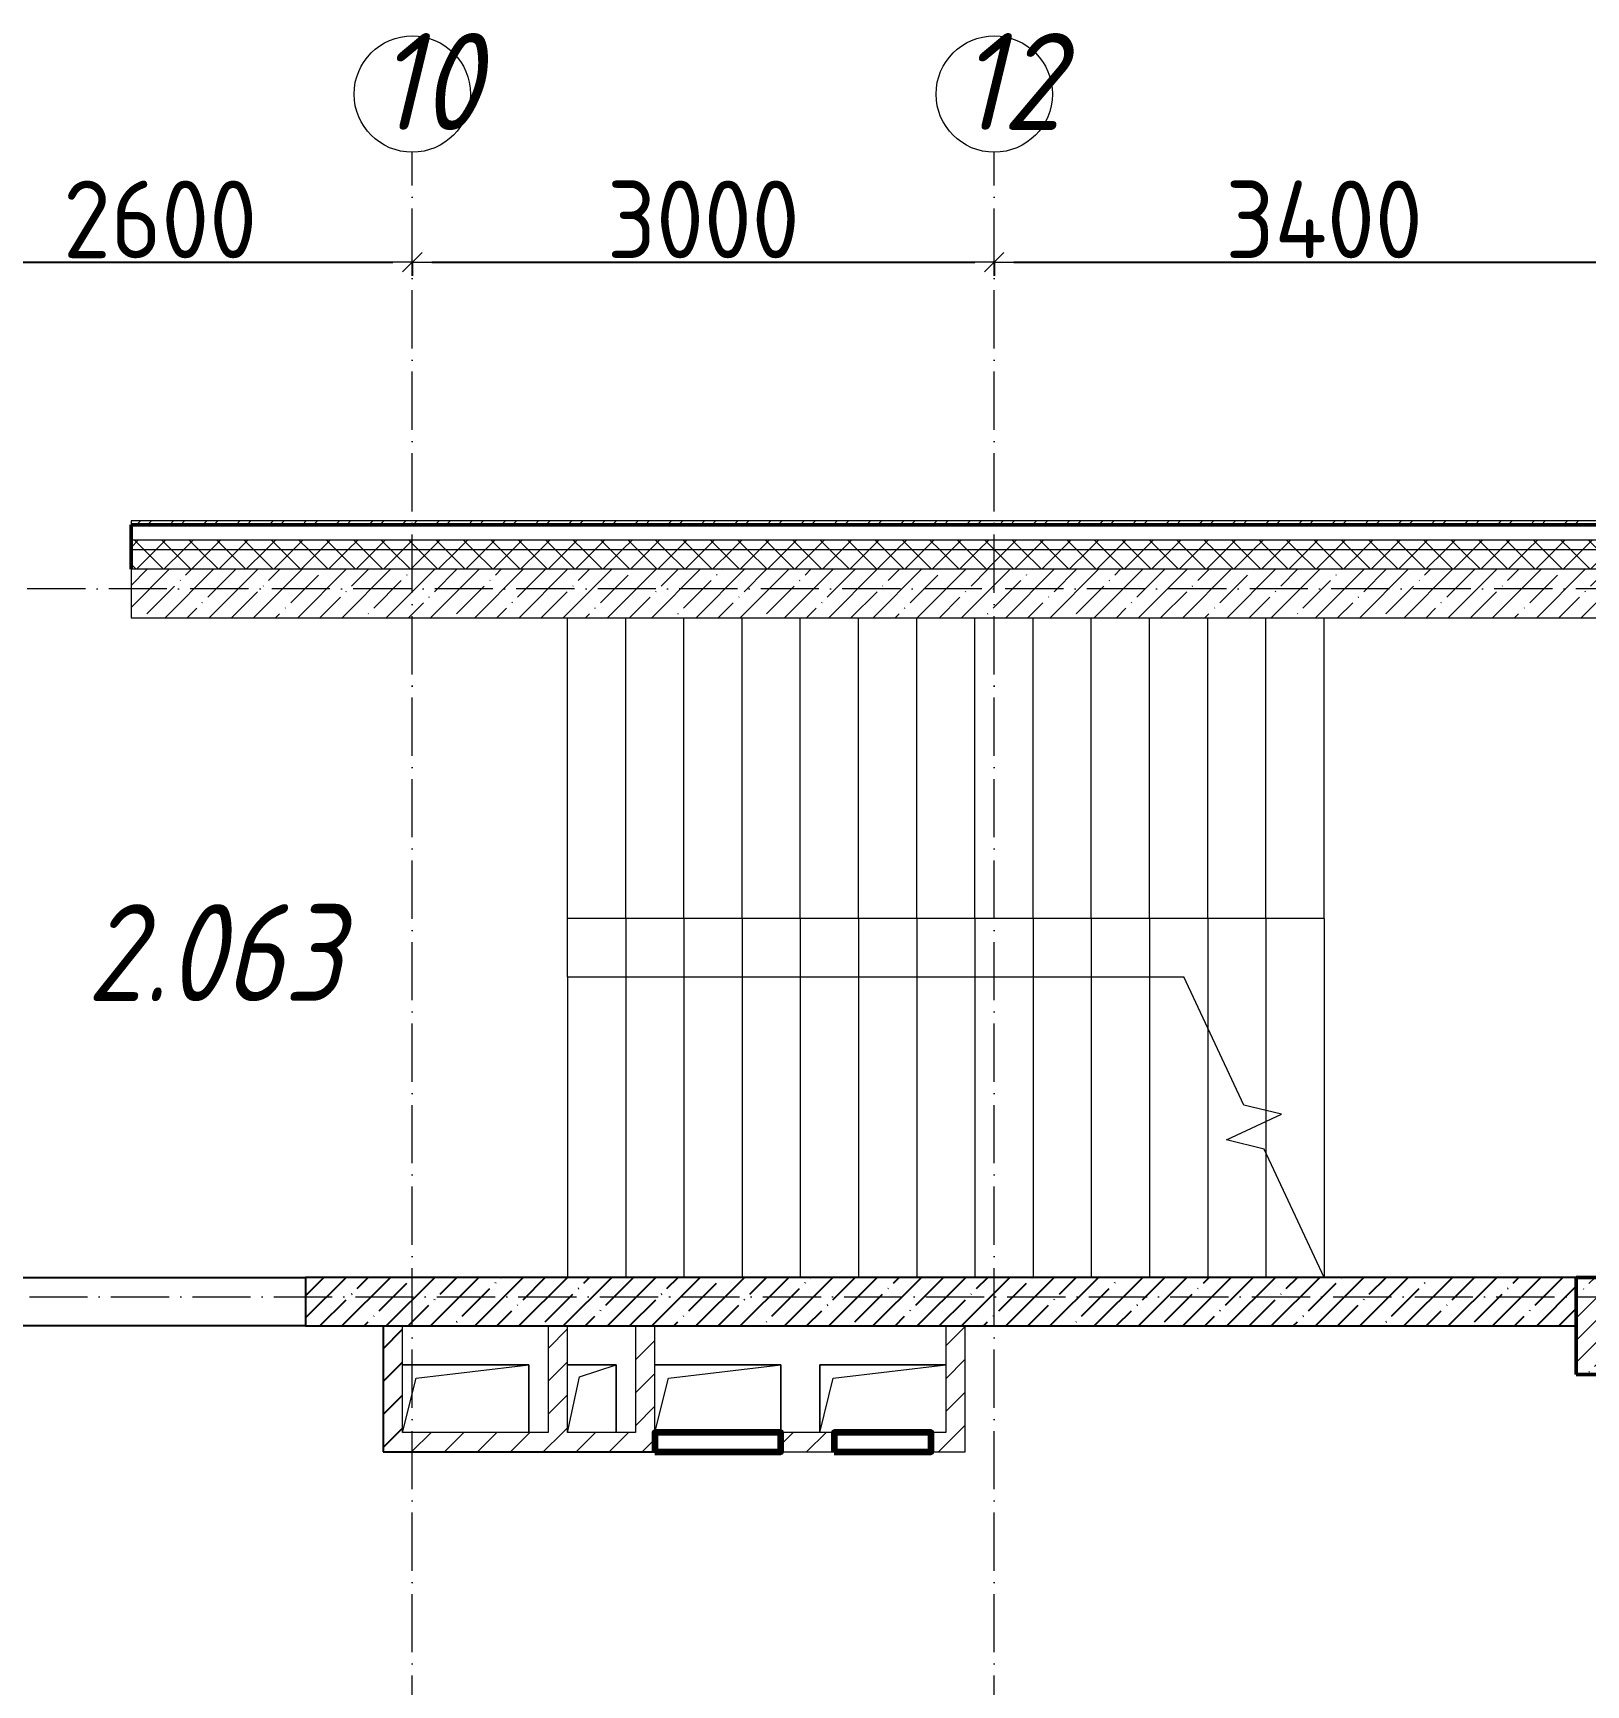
# Model space of a CAD drawing. Header units: millimetres. Extents: x -356862 to 418287, y 0 to 839748.
# Drawn here: x -497 to 7508, y 500996 to 509511 of the extents above; entities that cross this region are included whole.
import ezdxf

# ---------------------------------------------------------------- set-up
doc = ezdxf.new("R2010")
doc.units = ezdxf.units.MM
doc.linetypes.add('50_200_ШТРИХ_1Т_ш5_п1_п1_', pattern=[700, 500, -100, 0, -100])
for name, color, linetype, lineweight in [('9.7) Заделка 956 шт', 6, 'Continuous', 158), ('A-____-____-DIMS', 7, 'Continuous', 9), ('A-FLOR-____-OTLN', 7, 'Continuous', 9), ('A-GENM-____-OTLN', 7, 'Continuous', 9), ('A-WALL-____-MCUT-1', 7, 'Continuous', 9), ('A-WALL-____-MCUT-2', 7, 'Continuous', 50), ('A-WALL-____-MCUT-3', 7, 'Continuous', 9), ('A-WALL-____-PATT-1', 7, 'Continuous', 9), ('A-WALL-FNSH-MCUT-1', 7, 'Continuous', 9), ('S-COLS-____-MCUT', 7, 'Continuous', 50), ('S-COLS-____-OTLN', 7, 'Continuous', 9), ('S-GRID-____-IDEN', 7, 'Continuous', 9), ('S-GRID-____-OTLN-1', 7, '50_200_ШТРИХ_1Т_ш5_п1_п1_', 9), ('S-STRS-____-MBND', 7, 'Continuous', 9), ('S-STRS-____-OTLN-1', 7, 'Continuous', 9)]:
    doc.layers.add(name, color=color, linetype=linetype, lineweight=lineweight)
doc.styles.add('ISOCPEUR_I', font='isocpeui.ttf', dxfattribs={"width": 0.9, "height": 2.5})
doc.styles.add('ISOCPEUR_I_3', font='isocpeui.ttf', dxfattribs={"width": 0.85, "height": 2.2})
doc.styles.add('СПДС', font='isocpeur.ttf', dxfattribs={"width": 0.9})
doc.dimstyles.new('Размера А3', dxfattribs={"dimtxt": 200, "dimasz": 100, "dimexe": 70, "dimexo": 100, "dimgap": 20, "dimtad": 1, "dimdec": 0, "dimrnd": 10, "dimzin": 0, "dimdsep": 46, "dimtxsty": 'СПДС', "dimblk": 'ARROWHEAD_6', "dimcen": 1, "dimclrd": 256, "dimclre": 256, "dimclrt": 256, "dimazin": 0, "dimtfac": 1, "dimtdec": 0, "dimtmove": 2, "dimatfit": 3, "dimfxl": 1, "dimtolj": 1, "dimtzin": 0, "dimarcsym": 0})
pattern_1 = [(45, (-15591.66, 459015.94), (-70.71068, 70.71068), []), (135, (-15591.66, 459015.94), (-70.71068, -70.71068), [])]
pattern_2 = [(45, (-15591.66, 459015.94), (-84.8528, 84.8528), [])]
pattern_3 = [(45, (-15591.66, 459015.94), (-114.04925, 114.04925), []), (45, (-15477.61, 459015.94), (-114.04925, 114.04925), [201.612, -40.322, 3.353, -36.97])]

# ---------------------------------------------------------------- blocks, each defined once
blk = doc.blocks.new('BSC_Колонна _Прямоугольная - 500х500-V133-АР1_План отверстий 2 этажа в осях 1-64_А-ГГ')
at = {"layer": 'S-COLS-____-OTLN'}
h = blk.add_hatch(dxfattribs=at)
h.set_pattern_fill('FP_163', color=256, style=0, pattern_type=2)
h.set_pattern_definition([(45, (-23300, -43831.04), (-114.04925, 114.04925), []), (45, (-23185.95, -43831.04), (-114.04925, 114.04925), [201.613, -40.323, 3.353, -36.97])])
h.paths.add_polyline_path([(-250, -250), (250, -250), (250, 250), (-250, 250)], flags=0)
at = {"layer": 'S-COLS-____-MCUT'}
for p, q in [((250, 250), (-250, 250)), ((-250, 250), (-250, -250)), ((250, -250), (250, 250)), ((-250, -250), (250, -250))]:
    blk.add_line(p, q, dxfattribs=at)
blk = doc.blocks.new('AR_Отверстие прямоугольное _в плите_ - AR_Отверстие прямоугольное _в плите_-30552566-АР1_План отверстий 2 этажа в осях 1-64_А-ГГ')
at = {"layer": 'A-GENM-____-OTLN'}
for p, q in [((325, 175), (-325, 175)), ((-255, 105), (325, 175)), ((325, -175), (325, 175)), ((-325, -175), (-255, 105))]:
    blk.add_line(p, q, dxfattribs=at)
blk = doc.blocks.new('AR_Отверстие прямоугольное _в плите_ - AR_Отверстие прямоугольное _в плите_-V174-АР1_План отверстий 2 этажа в осях 1-64_А-ГГ')
at = {"layer": 'A-GENM-____-OTLN'}
for p, q in [((325, 175), (-325, 175)), ((-325, 175), (-325, -175)), ((-255, 105), (325, 175)), ((-325, -175), (-255, 105))]:
    blk.add_line(p, q, dxfattribs=at)
blk = doc.blocks.new('AR_Отверстие прямоугольное _в плите_ - AR_Отверстие прямоугольное _в плите_-30459243-АР1_План отверстий 2 этажа в осях 1-64_А-ГГ')
at = {"layer": 'A-GENM-____-OTLN'}
for p, q in [((125, 175), (-125, 175)), ((-62.5, 112.5), (125, 175)), ((125, -175), (125, 175)), ((-125, -175), (-62.5, 112.5))]:
    blk.add_line(p, q, dxfattribs=at)
blk = doc.blocks.new('Ось сетки - Круг_Ø6_00__ISO-2_5_0_9K_-25732049-АР1_План отверстий 2 этажа в осях 1-64_А-ГГ')
at = {"layer": 'S-GRID-____-IDEN'}
blk.add_circle((0, 0), 3, dxfattribs=at)
blk = doc.blocks.new('ARROWHEAD_6')
at = {"color": 0, "linetype": 'Continuous'}
for p, q in [((0, 0), (-1, 0)), ((-0.5, -0.5), (0.5, 0.5))]:
    blk.add_line(p, q, dxfattribs=at)
blk = doc.blocks.new('*D4683')
at = {"layer": 'A-____-____-DIMS', "lineweight": -2, "transparency": 16777216}
for p, q in [((-1141.7, 508336.8), (-1141.7, 508260.7)), ((-1041.7, 508330.7), (1358.3, 508330.7)), ((1458.3, 508336.8), (1458.3, 508260.7))]:
    blk.add_line(p, q, dxfattribs=at)
at = {"layer": 'Defpoints', "color": 0, "lineweight": 30, "transparency": 16777216}
for p in [(-1141.7, 508436.8), (1458.3, 508436.8), (1458.3, 508330.7)]:
    blk.add_point(p, dxfattribs=at)
at = {"layer": 'A-____-____-DIMS', "lineweight": -2, "transparency": 16777216, "xscale": 100, "yscale": 100, "zscale": 100, "rotation": 180}
blk.add_blockref('ARROWHEAD_6', (-1141.7, 508330.7), dxfattribs=at)
at = {"layer": 'A-____-____-DIMS', "lineweight": -2, "transparency": 16777216, "xscale": 100, "yscale": 100, "zscale": 100}
blk.add_blockref('ARROWHEAD_6', (1458.3, 508330.7), dxfattribs=at)
at = {"layer": 'A-____-____-DIMS', "transparency": 16777216, "insert": (158.3, 508550.7), "char_height": 400, "attachment_point": 5, "style": 'СПДС'}
blk.add_mtext('\\A1;2600', dxfattribs=at)
blk = doc.blocks.new('*D4684')
at = {"layer": 'A-____-____-DIMS', "lineweight": -2, "transparency": 16777216}
for p, q in [((1458.3, 508336.8), (1458.3, 508260.7)), ((1558.3, 508330.7), (4358.3, 508330.7)), ((4458.3, 508336.8), (4458.3, 508260.7))]:
    blk.add_line(p, q, dxfattribs=at)
at = {"layer": 'Defpoints', "color": 0, "lineweight": 30, "transparency": 16777216}
for p in [(1458.3, 508436.8), (4458.3, 508436.8), (4458.3, 508330.7)]:
    blk.add_point(p, dxfattribs=at)
at = {"layer": 'A-____-____-DIMS', "lineweight": -2, "transparency": 16777216, "xscale": 100, "yscale": 100, "zscale": 100, "rotation": 180}
blk.add_blockref('ARROWHEAD_6', (1458.3, 508330.7), dxfattribs=at)
at = {"layer": 'A-____-____-DIMS', "lineweight": -2, "transparency": 16777216, "xscale": 100, "yscale": 100, "zscale": 100}
blk.add_blockref('ARROWHEAD_6', (4458.3, 508330.7), dxfattribs=at)
at = {"layer": 'A-____-____-DIMS', "transparency": 16777216, "insert": (2958.3, 508550.7), "char_height": 400, "attachment_point": 5, "style": 'СПДС'}
blk.add_mtext('\\A1;3000', dxfattribs=at)
blk = doc.blocks.new('*D4685')
at = {"layer": 'A-____-____-DIMS', "lineweight": -2, "transparency": 16777216}
for p, q in [((4458.3, 508336.8), (4458.3, 508260.7)), ((4558.3, 508330.7), (7758.3, 508330.7)), ((7858.3, 508336.8), (7858.3, 508260.7))]:
    blk.add_line(p, q, dxfattribs=at)
at = {"layer": 'Defpoints', "color": 0, "lineweight": 30, "transparency": 16777216}
for p in [(4458.3, 508436.8), (7858.3, 508436.8), (7858.3, 508330.7)]:
    blk.add_point(p, dxfattribs=at)
at = {"layer": 'A-____-____-DIMS', "lineweight": -2, "transparency": 16777216, "xscale": 100, "yscale": 100, "zscale": 100, "rotation": 180}
blk.add_blockref('ARROWHEAD_6', (4458.3, 508330.7), dxfattribs=at)
at = {"layer": 'A-____-____-DIMS', "lineweight": -2, "transparency": 16777216, "xscale": 100, "yscale": 100, "zscale": 100}
blk.add_blockref('ARROWHEAD_6', (7858.3, 508330.7), dxfattribs=at)
at = {"layer": 'A-____-____-DIMS', "transparency": 16777216, "insert": (6158.3, 508550.7), "char_height": 400, "attachment_point": 5, "style": 'СПДС'}
blk.add_mtext('\\A1;3400', dxfattribs=at)
blk = doc.blocks.new('*D13835')
at = {"layer": 'A-____-____-DIMS', "lineweight": -2, "transparency": 16777216}
for p, q in [((-1141.7, 508336.8), (-1141.7, 508260.7)), ((-1041.7, 508330.7), (1358.3, 508330.7)), ((1458.3, 508336.8), (1458.3, 508260.7))]:
    blk.add_line(p, q, dxfattribs=at)
at = {"layer": 'Defpoints', "color": 0, "transparency": 16777216}
for p in [(-1141.7, 508436.8), (1458.3, 508436.8), (1458.3, 508330.7)]:
    blk.add_point(p, dxfattribs=at)
at = {"layer": 'A-____-____-DIMS', "lineweight": -2, "transparency": 16777216, "xscale": 100, "yscale": 100, "zscale": 100, "rotation": 180}
blk.add_blockref('ARROWHEAD_6', (-1141.7, 508330.7), dxfattribs=at)
at = {"layer": 'A-____-____-DIMS', "lineweight": -2, "transparency": 16777216, "xscale": 100, "yscale": 100, "zscale": 100}
blk.add_blockref('ARROWHEAD_6', (1458.3, 508330.7), dxfattribs=at)
at = {"layer": 'A-____-____-DIMS', "transparency": 16777216, "insert": (158.3, 508550.7), "char_height": 400, "attachment_point": 5, "style": 'СПДС'}
blk.add_mtext('\\A1;2600', dxfattribs=at)
blk = doc.blocks.new('*D13836')
at = {"layer": 'A-____-____-DIMS', "lineweight": -2, "transparency": 16777216}
for p, q in [((1458.3, 508336.8), (1458.3, 508260.7)), ((1558.3, 508330.7), (4358.3, 508330.7)), ((4458.3, 508336.8), (4458.3, 508260.7))]:
    blk.add_line(p, q, dxfattribs=at)
at = {"layer": 'Defpoints', "color": 0, "transparency": 16777216}
for p in [(1458.3, 508436.8), (4458.3, 508436.8), (4458.3, 508330.7)]:
    blk.add_point(p, dxfattribs=at)
at = {"layer": 'A-____-____-DIMS', "lineweight": -2, "transparency": 16777216, "xscale": 100, "yscale": 100, "zscale": 100, "rotation": 180}
blk.add_blockref('ARROWHEAD_6', (1458.3, 508330.7), dxfattribs=at)
at = {"layer": 'A-____-____-DIMS', "lineweight": -2, "transparency": 16777216, "xscale": 100, "yscale": 100, "zscale": 100}
blk.add_blockref('ARROWHEAD_6', (4458.3, 508330.7), dxfattribs=at)
at = {"layer": 'A-____-____-DIMS', "transparency": 16777216, "insert": (2958.3, 508550.7), "char_height": 400, "attachment_point": 5, "style": 'СПДС'}
blk.add_mtext('\\A1;3000', dxfattribs=at)
blk = doc.blocks.new('*D13837')
at = {"layer": 'A-____-____-DIMS', "lineweight": -2, "transparency": 16777216}
for p, q in [((4458.3, 508336.8), (4458.3, 508260.7)), ((4558.3, 508330.7), (7758.3, 508330.7)), ((7858.3, 508336.8), (7858.3, 508260.7))]:
    blk.add_line(p, q, dxfattribs=at)
at = {"layer": 'Defpoints', "color": 0, "transparency": 16777216}
for p in [(4458.3, 508436.8), (7858.3, 508436.8), (7858.3, 508330.7)]:
    blk.add_point(p, dxfattribs=at)
at = {"layer": 'A-____-____-DIMS', "lineweight": -2, "transparency": 16777216, "xscale": 100, "yscale": 100, "zscale": 100, "rotation": 180}
blk.add_blockref('ARROWHEAD_6', (4458.3, 508330.7), dxfattribs=at)
at = {"layer": 'A-____-____-DIMS', "lineweight": -2, "transparency": 16777216, "xscale": 100, "yscale": 100, "zscale": 100}
blk.add_blockref('ARROWHEAD_6', (7858.3, 508330.7), dxfattribs=at)
at = {"layer": 'A-____-____-DIMS', "transparency": 16777216, "insert": (6158.3, 508550.7), "char_height": 400, "attachment_point": 5, "style": 'СПДС'}
blk.add_mtext('\\A1;3400', dxfattribs=at)
blk = doc.blocks.new('*D14005')
at = {"layer": 'A-____-____-DIMS', "lineweight": -2, "transparency": 16777216}
for p, q in [((-1141.7, 508336.8), (-1141.7, 508260.7)), ((-1041.7, 508330.7), (1358.3, 508330.7)), ((1458.3, 508336.8), (1458.3, 508260.7))]:
    blk.add_line(p, q, dxfattribs=at)
at = {"layer": 'Defpoints', "color": 0, "transparency": 16777216}
for p in [(-1141.7, 508436.8), (1458.3, 508436.8), (1458.3, 508330.7)]:
    blk.add_point(p, dxfattribs=at)
at = {"layer": 'A-____-____-DIMS', "lineweight": -2, "transparency": 16777216, "xscale": 100, "yscale": 100, "zscale": 100, "rotation": 180}
blk.add_blockref('ARROWHEAD_6', (-1141.7, 508330.7), dxfattribs=at)
at = {"layer": 'A-____-____-DIMS', "lineweight": -2, "transparency": 16777216, "xscale": 100, "yscale": 100, "zscale": 100}
blk.add_blockref('ARROWHEAD_6', (1458.3, 508330.7), dxfattribs=at)
at = {"layer": 'A-____-____-DIMS', "transparency": 16777216, "insert": (158.3, 508550.7), "char_height": 400, "attachment_point": 5, "style": 'СПДС'}
blk.add_mtext('\\A1;2600', dxfattribs=at)
blk = doc.blocks.new('*D14006')
at = {"layer": 'A-____-____-DIMS', "lineweight": -2, "transparency": 16777216}
for p, q in [((1458.3, 508336.8), (1458.3, 508260.7)), ((1558.3, 508330.7), (4358.3, 508330.7)), ((4458.3, 508336.8), (4458.3, 508260.7))]:
    blk.add_line(p, q, dxfattribs=at)
at = {"layer": 'Defpoints', "color": 0, "transparency": 16777216}
for p in [(1458.3, 508436.8), (4458.3, 508436.8), (4458.3, 508330.7)]:
    blk.add_point(p, dxfattribs=at)
at = {"layer": 'A-____-____-DIMS', "lineweight": -2, "transparency": 16777216, "xscale": 100, "yscale": 100, "zscale": 100, "rotation": 180}
blk.add_blockref('ARROWHEAD_6', (1458.3, 508330.7), dxfattribs=at)
at = {"layer": 'A-____-____-DIMS', "lineweight": -2, "transparency": 16777216, "xscale": 100, "yscale": 100, "zscale": 100}
blk.add_blockref('ARROWHEAD_6', (4458.3, 508330.7), dxfattribs=at)
at = {"layer": 'A-____-____-DIMS', "transparency": 16777216, "insert": (2958.3, 508550.7), "char_height": 400, "attachment_point": 5, "style": 'СПДС'}
blk.add_mtext('\\A1;3000', dxfattribs=at)
blk = doc.blocks.new('*D14007')
at = {"layer": 'A-____-____-DIMS', "lineweight": -2, "transparency": 16777216}
for p, q in [((4458.3, 508336.8), (4458.3, 508260.7)), ((4558.3, 508330.7), (7758.3, 508330.7)), ((7858.3, 508336.8), (7858.3, 508260.7))]:
    blk.add_line(p, q, dxfattribs=at)
at = {"layer": 'Defpoints', "color": 0, "transparency": 16777216}
for p in [(4458.3, 508436.8), (7858.3, 508436.8), (7858.3, 508330.7)]:
    blk.add_point(p, dxfattribs=at)
at = {"layer": 'A-____-____-DIMS', "lineweight": -2, "transparency": 16777216, "xscale": 100, "yscale": 100, "zscale": 100, "rotation": 180}
blk.add_blockref('ARROWHEAD_6', (4458.3, 508330.7), dxfattribs=at)
at = {"layer": 'A-____-____-DIMS', "lineweight": -2, "transparency": 16777216, "xscale": 100, "yscale": 100, "zscale": 100}
blk.add_blockref('ARROWHEAD_6', (7858.3, 508330.7), dxfattribs=at)
at = {"layer": 'A-____-____-DIMS', "transparency": 16777216, "insert": (6158.3, 508550.7), "char_height": 400, "attachment_point": 5, "style": 'СПДС'}
blk.add_mtext('\\A1;3400', dxfattribs=at)
blk = doc.blocks.new('2этаж')
at = {"layer": 'S-GRID-____-OTLN-1', "color": 251, "ltscale": 0.6, "true_color": 0x636466}
for p, q in [((1458.3, 454533.3), (1458.3, 508896.9)), ((4458.3, 454533.3), (4458.3, 508896.9)), ((11116.1, 506647), (-20260.4, 506647)), ((-20260.4, 502997), (11116.1, 502997))]:
    blk.add_line(p, q, dxfattribs=at)
at = {"layer": 'S-GRID-____-IDEN', "char_height": 500, "width": 346.329, "attachment_point": 1, "style": 'ISOCPEUR_I'}
for s, insert in [('10', (1272.7, 509511.5)), ('12', (4272.7, 509511.5))]:
    blk.add_mtext(s, dxfattribs=dict(at, insert=insert))
at = {"layer": 'A-____-____-DIMS'}
for base, p1, p2, picture, middle in [((1458.3, 508330.7), (-1141.7, 508436.8), (1458.3, 508436.8), '*D4683', (158.3, 508550.7)), ((4458.3, 508330.7), (1458.3, 508436.8), (4458.3, 508436.8), '*D4684', (2958.3, 508550.7)), ((7858.3, 508330.7), (4458.3, 508436.8), (7858.3, 508436.8), '*D4685', (6158.3, 508550.7))]:
    dim = blk.add_linear_dim(base=base, p1=p1, p2=p2, dimstyle='Размера А3', override={"dimtxt": 400}, dxfattribs=at)
    dim.commit()
    dim.dimension.update_dxf_attribs({"geometry": picture, "text_midpoint": middle})

msp = doc.modelspace()

# ---------------------------------------------------------------- hatches: boundary and pattern name
h = msp.add_hatch()
h.set_pattern_fill('FP_25', color=256, style=0, pattern_type=2)
h.set_pattern_definition(pattern_3)
h.paths.add_polyline_path([(7458.3366, 502846.983), (7458.3366, 503096.983), (908.3366, 503096.983), (908.3366, 502846.983), (5604.2185, 502846.983)], flags=0)
h.paths.add_polyline_path([(-691.6634, 502846.983), (-691.6634, 503096.983), (-991.6634, 503096.983), (-991.6634, 502846.983)], flags=0)
h = msp.add_hatch()
h.set_pattern_fill('FP_4', color=256, style=0, pattern_type=2)
h.set_pattern_definition(pattern_2)
h.paths.add_polyline_path([(1408.3366, 502196.983), (1408.3366, 502846.983), (1308.3366, 502846.983), (1308.3366, 502196.983)], flags=0)
at = {"layer": 'A-WALL-____-PATT-1'}
h = msp.add_hatch(dxfattribs=at)
h.set_pattern_fill('FP_3', color=256, style=0, pattern_type=2)
h.set_pattern_definition([(45, (-15591.66, 459015.94), (-85.53659, 85.53659), []), (45, (-15534.64, 459015.94), (-85.53659, 85.53659), [])])
h.paths.add_polyline_path([(8188.3366, 506976.983), (8188.3366, 506996.983), (8.3366, 506996.983), (8.3366, 506976.983), (5604.2185, 506976.983)], flags=0)
h.paths.add_polyline_path([(-991.6634, 506976.983), (-991.6634, 506996.983), (-2191.6634, 506996.983), (-2191.6634, 506976.983), (-1465.6387, 506976.983)], flags=0)
h.paths.add_polyline_path([(-9991.6634, 506976.983), (-9991.6634, 506996.983), (-18271.6634, 506996.983), (-18271.6634, 506976.983), (-10302.9601, 506976.983)], flags=0)
h = msp.add_hatch(dxfattribs=at)
h.set_pattern_fill('FP_1', color=256, style=0, pattern_type=2)
h.set_pattern_definition(pattern_1)
h.paths.add_polyline_path([(8058.3366, 506846.983), (8108.3366, 506846.983), (8108.3366, 506896.983), (8.3366, 506896.983), (8.3366, 506846.983), (5604.2185, 506846.983)], flags=0)
h.paths.add_polyline_path([(-991.6634, 506846.983), (-991.6634, 506896.983), (-2191.6634, 506896.983), (-2191.6634, 506846.983), (-1465.6387, 506846.983)], flags=0)
h.paths.add_polyline_path([(-10302.9601, 506846.983), (-9991.6634, 506846.983), (-9991.6634, 506896.983), (-18141.6634, 506896.983), (-18141.6634, 506846.983), (-12070.4244, 506846.983)], flags=0)
h = msp.add_hatch(dxfattribs=at)
h.set_pattern_fill('FP_1', color=256, style=0, pattern_type=2)
h.set_pattern_definition(pattern_1)
h.paths.add_polyline_path([(7958.3366, 506746.983), (8058.3366, 506746.983), (8058.3366, 506846.983), (8.3366, 506846.983), (8.3366, 506746.983), (5604.2185, 506746.983)], flags=0)
h.paths.add_polyline_path([(-991.6634, 506746.983), (-991.6634, 506846.983), (-2191.6634, 506846.983), (-2191.6634, 506752.983), (-2116.6634, 506752.983), (-2116.6634, 506746.983), (-1465.6387, 506746.983)], flags=0)
h.paths.add_polyline_path([(-9991.6634, 506746.983), (-9991.6634, 506846.983), (-18041.6634, 506846.983), (-18041.6634, 506746.983), (-10302.9601, 506746.983)], flags=0)
h = msp.add_hatch(dxfattribs=at)
h.set_pattern_fill('FP_25', color=256, style=0, pattern_type=2)
h.set_pattern_definition(pattern_3)
h.paths.add_polyline_path([(7708.3366, 506496.983), (7958.3366, 506496.983), (7958.3366, 506746.983), (8.3366, 506746.983), (8.3366, 506496.983), (5604.2185, 506496.983)], flags=0)
h = msp.add_hatch(dxfattribs=at)
h.set_pattern_fill('FP_4', color=256, style=0, pattern_type=2)
h.set_pattern_definition(pattern_2)
h.paths.add_polyline_path([(2258.3366, 502296.983), (2258.3366, 502846.983), (2158.3366, 502846.983), (2158.3366, 502296.983)], flags=0)
h = msp.add_hatch(dxfattribs=at)
h.set_pattern_fill('FP_4', color=256, style=0, pattern_type=2)
h.set_pattern_definition(pattern_2)
h.paths.add_polyline_path([(2608.3366, 502296.983), (2708.3366, 502296.983), (2708.3366, 502846.983), (2608.3366, 502846.983), (2608.3366, 502751.5493)], flags=0)
h = msp.add_hatch(dxfattribs=at)
h.set_pattern_fill('FP_4', color=256, style=0, pattern_type=2)
h.set_pattern_definition(pattern_2)
h.paths.add_polyline_path([(4308.3366, 502196.983), (4308.3366, 502846.983), (4208.3366, 502846.983), (4208.3366, 502196.983)], flags=0)
h = msp.add_hatch(dxfattribs=at)
h.set_pattern_fill('FP_4', color=256, style=0, pattern_type=2)
h.set_pattern_definition(pattern_2)
h.paths.add_polyline_path([(3358.3366, 502196.983), (3633.3366, 502196.983), (3633.3366, 502296.983), (3358.3366, 502296.983), (3358.3366, 502253.6496)], flags=0)
h.paths.add_polyline_path([(4133.3366, 502196.983), (4208.3366, 502196.983), (4208.3366, 502296.983), (4133.3366, 502296.983), (4133.3366, 502201.983)], flags=0)
h.paths.add_polyline_path([(2708.3366, 502196.983), (2708.3366, 502296.983), (1408.3366, 502296.983), (1408.3366, 502196.983), (2069.2899, 502196.983)], flags=0)

# ---------------------------------------------------------------- linework, layer by layer
for p, q in [((-691.6634, 503096.983), (908.3366, 503096.983)), ((7458.3366, 503096.983), (908.3366, 503096.983)), ((908.3366, 503096.983), (908.3366, 502846.983)), ((908.3366, 502846.983), (-691.6634, 502846.983)), ((908.3366, 502846.983), (7458.3366, 502846.983)), ((1308.3366, 502846.983), (1308.3366, 502196.983)), ((1308.3366, 502196.983), (2708.3366, 502196.983))]:
    msp.add_line(p, q)
at = {"layer": '9.7) Заделка 956 шт'}
for points in [[(2708.3366, 502196.983), (3358.3366, 502196.983), (3358.3366, 502296.983), (2708.3366, 502296.983)], [(3633.3366, 502196.983), (4133.3366, 502196.983), (4133.3366, 502296.983), (3633.3366, 502296.983)]]:
    msp.add_lwpolyline(points, close=True, dxfattribs=at)
at = {"layer": 'A-FLOR-____-OTLN'}
for p, q in [((2258.5269, 504646.983), (2258.5269, 506496.983)), ((1408.3366, 502646.983), (2058.3366, 502646.983)), ((2058.3366, 502646.983), (2058.3366, 502296.983)), ((2258.3366, 502646.983), (2508.3366, 502646.983)), ((2508.3366, 502646.983), (2508.3366, 502296.983)), ((2708.3366, 502646.983), (3358.3366, 502646.983)), ((3358.3366, 502646.983), (3358.3366, 502296.983)), ((3558.3366, 502646.983), (4208.3366, 502646.983)), ((3558.3366, 502296.983), (3558.3366, 502646.983))]:
    msp.add_line(p, q, dxfattribs=at)
at = {"layer": 'A-WALL-____-MCUT-1'}
for p, q in [((7958.3366, 506746.983), (8.3366, 506746.983)), ((8.3366, 506746.983), (8.3366, 506496.983)), ((8.3366, 506496.983), (7708.3366, 506496.983))]:
    msp.add_line(p, q, dxfattribs=at)
at = {"layer": 'A-WALL-____-MCUT-2'}
for p, q in [((8188.3366, 506976.983), (8.3366, 506976.983)), ((8.3366, 506976.983), (8.3366, 506746.983))]:
    msp.add_line(p, q, dxfattribs=at)
at = {"layer": 'A-WALL-____-MCUT-3'}
for p, q in [((8108.3366, 506896.983), (8.3366, 506896.983)), ((8058.3366, 506846.983), (8.3366, 506846.983))]:
    msp.add_line(p, q, dxfattribs=at)
at = {"layer": 'A-WALL-FNSH-MCUT-1'}
for p, q in [((8208.3366, 506996.983), (8.3366, 506996.983)), ((8.3366, 506996.983), (8.3366, 506976.983)), ((8.3366, 506976.983), (8188.3366, 506976.983)), ((1408.3366, 502296.983), (1408.3366, 502846.983)), ((2158.3366, 502846.983), (2158.3366, 502296.983)), ((2258.3366, 502296.983), (2258.3366, 502846.983)), ((2608.3366, 502846.983), (2608.3366, 502296.983)), ((2708.3366, 502296.983), (2708.3366, 502846.983)), ((4208.3366, 502846.983), (4208.3366, 502296.983)), ((4308.3366, 502196.983), (4308.3366, 502846.983)), ((2158.3366, 502296.983), (1408.3366, 502296.983)), ((2608.3366, 502296.983), (2258.3366, 502296.983)), ((3633.3366, 502296.983), (3358.3366, 502296.983)), ((4208.3366, 502296.983), (4133.3366, 502296.983)), ((3358.3366, 502196.983), (3633.3366, 502196.983)), ((4133.3366, 502196.983), (4308.3366, 502196.983))]:
    msp.add_line(p, q, dxfattribs=at)
at = {"layer": 'S-GRID-____-OTLN-1', "color": 251, "ltscale": 0.6, "true_color": 0x636466}
for p, q in [((1458.3366, 454533.3346), (1458.3366, 508896.9006)), ((1458.3366, 454533.3346), (1458.3366, 508896.9006)), ((4458.3366, 454533.3346), (4458.3366, 508896.9006)), ((4458.3366, 454533.3346), (4458.3366, 508896.9006)), ((11116.0758, 506646.983), (-20260.4336, 506646.983)), ((11116.0758, 506646.983), (-20260.4336, 506646.983)), ((-20260.4336, 502996.983), (11116.0758, 502996.983)), ((-20260.4336, 502996.983), (11116.0758, 502996.983))]:
    msp.add_line(p, q, dxfattribs=at)
at = {"layer": 'S-STRS-____-MBND'}
for p, q in [((5744.1209, 503985.2714), (5435.5598, 504646.983)), ((5938.5588, 503938.0171), (5744.1209, 503985.2714)), ((5655.3376, 503805.9489), (5938.5588, 503938.0171)), ((5849.7755, 503758.6945), (5655.3376, 503805.9489)), ((6158.3366, 503096.983), (5849.7755, 503758.6945))]:
    msp.add_line(p, q, dxfattribs=at)
at = {"layer": 'S-STRS-____-OTLN-1'}
for p, q in [((2258.3366, 504946.983), (2258.3366, 506496.983)), ((2558.3366, 504946.983), (2558.3366, 506496.983)), ((2558.3366, 504946.983), (2558.3366, 506496.983)), ((2858.3366, 504946.983), (2858.3366, 506496.983)), ((2858.3366, 504946.983), (2858.3366, 506496.983)), ((3158.3366, 504946.983), (3158.3366, 506496.983)), ((3158.3366, 504946.983), (3158.3366, 506496.983)), ((3458.3366, 504946.983), (3458.3366, 506496.983)), ((3458.3366, 504946.983), (3458.3366, 506496.983)), ((3758.3366, 504946.983), (3758.3366, 506496.983)), ((3758.3366, 504946.983), (3758.3366, 506496.983)), ((4058.3366, 504946.983), (4058.3366, 506496.983)), ((4058.3366, 504946.983), (4058.3366, 506496.983)), ((4358.3366, 504946.983), (4358.3366, 506496.983)), ((4358.3366, 504946.983), (4358.3366, 506496.983)), ((4658.3366, 504946.983), (4658.3366, 506496.983)), ((4658.3366, 504946.983), (4658.3366, 506496.983)), ((4958.3366, 504946.983), (4958.3366, 506496.983)), ((4958.3366, 504946.983), (4958.3366, 506496.983)), ((5258.3366, 504946.983), (5258.3366, 506496.983)), ((5258.3366, 504946.983), (5258.3366, 506496.983)), ((5558.3366, 504946.983), (5558.3366, 506496.983)), ((5558.3366, 504946.983), (5558.3366, 506496.983)), ((5858.3366, 504946.983), (5858.3366, 506496.983)), ((5858.3366, 504946.983), (5858.3366, 506496.983)), ((6158.3366, 504946.983), (6158.3366, 506496.983)), ((6158.3366, 504946.983), (6158.3366, 506496.983)), ((2558.3366, 504946.983), (2258.5269, 504946.983)), ((2858.3366, 504946.983), (2558.3366, 504946.983)), ((2558.3366, 504946.983), (2558.3366, 504646.983)), ((2558.3366, 504946.983), (2558.3366, 504646.983)), ((3158.3366, 504946.983), (2858.3366, 504946.983)), ((2858.3366, 504946.983), (2858.3366, 504646.983)), ((2858.3366, 504946.983), (2858.3366, 504646.983)), ((3458.3366, 504946.983), (3158.3366, 504946.983)), ((3158.3366, 504946.983), (3158.3366, 504646.983)), ((3158.3366, 504946.983), (3158.3366, 504646.983)), ((3758.3366, 504946.983), (3458.3366, 504946.983)), ((3458.3366, 504946.983), (3458.3366, 504646.983)), ((3458.3366, 504946.983), (3458.3366, 504646.983)), ((4058.3366, 504946.983), (3758.3366, 504946.983)), ((3758.3366, 504946.983), (3758.3366, 504646.983)), ((3758.3366, 504946.983), (3758.3366, 504646.983)), ((4358.3366, 504946.983), (4058.3366, 504946.983)), ((4058.3366, 504946.983), (4058.3366, 504646.983)), ((4058.3366, 504946.983), (4058.3366, 504646.983)), ((4658.3366, 504946.983), (4358.3366, 504946.983)), ((4358.3366, 504946.983), (4358.3366, 504646.983)), ((4358.3366, 504946.983), (4358.3366, 504646.983)), ((4958.3366, 504946.983), (4658.3366, 504946.983)), ((4658.3366, 504946.983), (4658.3366, 504646.983)), ((4658.3366, 504946.983), (4658.3366, 504646.983)), ((5258.3366, 504946.983), (4958.3366, 504946.983)), ((4958.3366, 504946.983), (4958.3366, 504646.983)), ((4958.3366, 504946.983), (4958.3366, 504646.983)), ((5558.3366, 504946.983), (5258.3366, 504946.983)), ((5258.3366, 504946.983), (5258.3366, 504646.983)), ((5258.3366, 504946.983), (5258.3366, 504646.983)), ((5858.3366, 504946.983), (5558.3366, 504946.983)), ((5558.3366, 504946.983), (5558.3366, 504383.6871)), ((5558.3366, 504946.983), (5558.3366, 504383.6871)), ((6158.3366, 504946.983), (5858.3366, 504946.983)), ((5858.3366, 504946.983), (5858.3366, 503957.5135)), ((5858.3366, 504946.983), (5858.3366, 503957.5135)), ((6158.3366, 504946.983), (6158.3366, 503096.983)), ((6158.3366, 504946.983), (6158.3366, 503096.983)), ((2258.3366, 504646.983), (2258.3366, 503096.983)), ((2258.3366, 504646.983), (2558.3366, 504646.983)), ((2258.3366, 504646.983), (2258.3366, 503096.983)), ((2558.3366, 504646.983), (2858.3366, 504646.983)), ((2558.3366, 504646.983), (2558.3366, 503096.983)), ((2558.3366, 504646.983), (2558.3366, 503096.983)), ((2858.3366, 504646.983), (3158.3366, 504646.983)), ((2858.3366, 504646.983), (2858.3366, 503096.983)), ((2858.3366, 504646.983), (2858.3366, 503096.983)), ((3158.3366, 504646.983), (3458.3366, 504646.983)), ((3158.3366, 504646.983), (3158.3366, 503096.983)), ((3158.3366, 504646.983), (3158.3366, 503096.983)), ((3458.3366, 504646.983), (3758.3366, 504646.983)), ((3458.3366, 504646.983), (3458.3366, 503096.983)), ((3458.3366, 504646.983), (3458.3366, 503096.983)), ((3758.3366, 504646.983), (4058.3366, 504646.983)), ((3758.3366, 504646.983), (3758.3366, 503096.983)), ((3758.3366, 504646.983), (3758.3366, 503096.983)), ((4058.3366, 504646.983), (4358.3366, 504646.983)), ((4058.3366, 504646.983), (4058.3366, 503096.983)), ((4058.3366, 504646.983), (4058.3366, 503096.983)), ((4358.3366, 504646.983), (4658.3366, 504646.983)), ((4358.3366, 504646.983), (4358.3366, 503096.983)), ((4358.3366, 504646.983), (4358.3366, 503096.983)), ((4658.3366, 504646.983), (4958.3366, 504646.983)), ((4658.3366, 504646.983), (4658.3366, 503096.983)), ((4658.3366, 504646.983), (4658.3366, 503096.983)), ((4958.3366, 504646.983), (5258.3366, 504646.983)), ((4958.3366, 504646.983), (4958.3366, 503096.983)), ((4958.3366, 504646.983), (4958.3366, 503096.983)), ((5258.3366, 504646.983), (5435.5598, 504646.983)), ((5258.3366, 504646.983), (5258.3366, 503096.983)), ((5258.3366, 504646.983), (5258.3366, 503096.983)), ((5558.3366, 504383.6871), (5558.3366, 503096.983)), ((5558.3366, 504383.6871), (5558.3366, 503096.983)), ((5858.3366, 503957.5135), (5858.3366, 503900.6089)), ((5858.3366, 503957.5135), (5858.3366, 503900.6089)), ((5858.3366, 503900.6089), (5858.3366, 503740.335)), ((5858.3366, 503900.6089), (5858.3366, 503740.335)), ((5858.3366, 503740.335), (5858.3366, 503096.983)), ((5858.3366, 503740.335), (5858.3366, 503096.983))]:
    msp.add_line(p, q, dxfattribs=at)

# ---------------------------------------------------------------- block references
at = {"color": 18, "true_color": 0x000000}
msp.add_blockref('2этаж', (0, 0), dxfattribs=at)
at = {"layer": 'A-GENM-____-OTLN'}
for name, p in [('AR_Отверстие прямоугольное _в плите_ - AR_Отверстие прямоугольное _в плите_-30552566-АР1_План отверстий 2 этажа в осях 1-64_А-ГГ', (1733.3366, 502471.983)), ('AR_Отверстие прямоугольное _в плите_ - AR_Отверстие прямоугольное _в плите_-30459243-АР1_План отверстий 2 этажа в осях 1-64_А-ГГ', (2383.3366, 502471.983)), ('AR_Отверстие прямоугольное _в плите_ - AR_Отверстие прямоугольное _в плите_-30552566-АР1_План отверстий 2 этажа в осях 1-64_А-ГГ', (3033.3366, 502471.983)), ('AR_Отверстие прямоугольное _в плите_ - AR_Отверстие прямоугольное _в плите_-V174-АР1_План отверстий 2 этажа в осях 1-64_А-ГГ', (3883.3366, 502471.983))]:
    msp.add_blockref(name, p, dxfattribs=at)
at = {"layer": 'S-COLS-____-OTLN'}
msp.add_blockref('BSC_Колонна _Прямоугольная - 500х500-V133-АР1_План отверстий 2 этажа в осях 1-64_А-ГГ', (7708.3366, 502846.983), dxfattribs=at)
at = {"layer": 'S-GRID-____-IDEN', "xscale": 99.99999999999993, "yscale": 99.99999999999993, "zscale": 99.99999999999993}
for p in [(1458.3366, 509196.9006), (4458.3366, 509196.9006)]:
    msp.add_blockref('Ось сетки - Круг_Ø6_00__ISO-2_5_0_9K_-25732049-АР1_План отверстий 2 этажа в осях 1-64_А-ГГ', p, dxfattribs=at)

# ---------------------------------------------------------------- texts
at = {"insert": (-219.812, 505020.9488), "char_height": 500, "width": 785.65375, "attachment_point": 1, "style": 'ISOCPEUR_I_3'}
msp.add_mtext('2.063', dxfattribs=at)
at = {"layer": 'A-____-____-DIMS', "char_height": 400, "attachment_point": 5, "style": 'СПДС'}
for s, insert in [('\\A1;2600', (158.3366, 508550.7253)), ('\\A1;2600', (158.3366, 508550.7253)), ('\\A1;3000', (2958.3366, 508550.7253)), ('\\A1;3000', (2958.3366, 508550.7253)), ('\\A1;3400', (6158.3366, 508550.7253)), ('\\A1;3400', (6158.3366, 508550.7253))]:
    msp.add_mtext(s, dxfattribs=dict(at, insert=insert))
at = {"layer": 'S-GRID-____-IDEN', "char_height": 500, "width": 346.329, "attachment_point": 1, "style": 'ISOCPEUR_I'}
for s, insert in [('10', (1272.6811, 509511.467)), ('10', (1272.6811, 509511.467)), ('12', (4272.6811, 509511.467)), ('12', (4272.6811, 509511.467))]:
    msp.add_mtext(s, dxfattribs=dict(at, insert=insert))

# ---------------------------------------------------------------- dimensions: what is measured, and where the dimension line sits
at = {"layer": 'A-____-____-DIMS'}
for base, p1, p2, picture, middle in [((1458.3366, 508330.7253), (-1141.6634, 508436.7913), (1458.3366, 508436.7913), '*D13835', (158.3366, 508550.7253)), ((1458.3366, 508330.7253), (-1141.6634, 508436.7913), (1458.3366, 508436.7913), '*D14005', (158.3366, 508550.7253)), ((4458.3366, 508330.7253), (1458.3366, 508436.7913), (4458.3366, 508436.7913), '*D13836', (2958.3366, 508550.7253)), ((4458.3366, 508330.7253), (1458.3366, 508436.7913), (4458.3366, 508436.7913), '*D14006', (2958.3366, 508550.7253)), ((7858.3366, 508330.7253), (4458.3366, 508436.7913), (7858.3366, 508436.7913), '*D13837', (6158.3366, 508550.7253)), ((7858.3366, 508330.7253), (4458.3366, 508436.7913), (7858.3366, 508436.7913), '*D14007', (6158.3366, 508550.7253))]:
    dim = msp.add_linear_dim(base=base, p1=p1, p2=p2, dimstyle='Размера А3', override={"dimtxt": 400}, dxfattribs=at)
    dim.commit()
    dim.dimension.update_dxf_attribs({"geometry": picture, "text_midpoint": middle})

doc.saveas('drawing.dxf')
